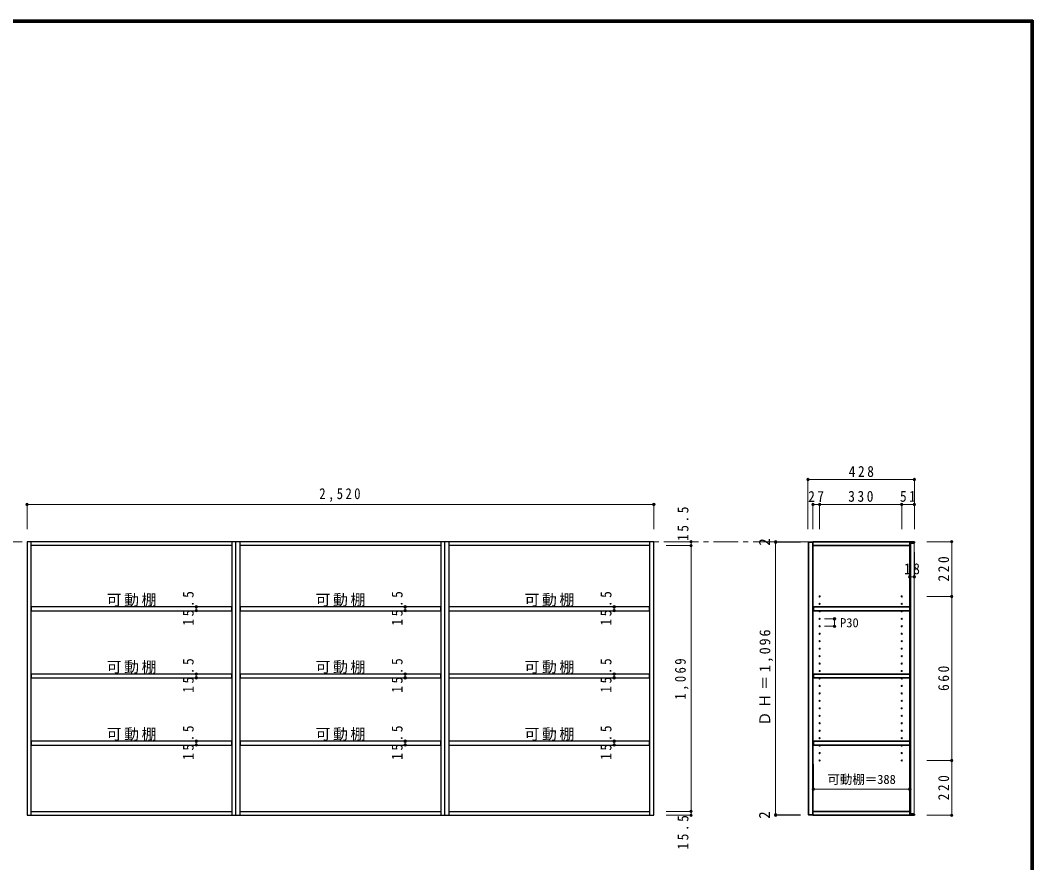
# Model space of a CAD drawing. Units: millimetres at full size, sheet at 1:20. Extents: x -4000 to 3800, y -2865 to 2783.
# Drawn here: x -272 to 3800, y -605 to 2783 of the extents above; entities that cross this region are included whole.
import ezdxf
from ezdxf.enums import TextEntityAlignment as Align

# ---------------------------------------------------------------- set-up
doc = ezdxf.new("R2010")
doc.units = ezdxf.units.MM
doc.header["$LTSCALE"] = 20
doc.header["$PDMODE"] = 32
doc.header["$PDSIZE"] = 10
doc.linetypes.add('CHAIN1', pattern=[8, 5, -1, 1, -1])
for name, color, linetype, lineweight in [('0-1_本体', 3, 'Continuous', 25), ('0-4_棚', 3, 'Continuous', 25), ('0-5_ダボ', 7, 'Continuous', 18), ('0-A_文字', 7, 'Continuous', 18), ('0-B_寸法', 7, 'Continuous', 9), ('1-2_扉', 2, 'Continuous', 35), ('F-1_枠', 6, 'Continuous', 40)]:
    doc.layers.add(name, color=color, linetype=linetype, lineweight=lineweight)
doc.styles.add('ＭＳ ゴシック', font='')
doc.styles.get('ＭＳ ゴシック').set_extended_font_data('MS Gothic')

msp = doc.modelspace()

# ---------------------------------------------------------------- linework, layer by layer
at = {"layer": '0-1_本体'}
for p, q in [((-228.5, 686.24), (-228.5, -413.76)), ((580.5, 670.74), (-228.5, 670.74)), ((580.5, -413.76), (580.5, 686.24)), ((611.5, 686.24), (611.5, -413.76)), ((1420.5, 670.74), (611.5, 670.74)), ((1420.5, -413.76), (1420.5, 686.24)), ((1451.5, 686.24), (1451.5, -413.76)), ((2260.5, 670.74), (1451.5, 670.74)), ((2260.5, -413.76), (2260.5, 686.24)), ((-228.5, -398.26), (580.5, -398.26)), ((611.5, -398.26), (1420.5, -398.26)), ((1451.5, -398.26), (2260.5, -398.26))]:
    msp.add_line(p, q, dxfattribs=at)
at = {"layer": '0-1_本体', "color": 2, "lineweight": 35}
for p, q in [((2916, 686.24), (3324, 686.24)), ((2916, 686.24), (2916, 670.74)), ((3306, 670.74), (2916, 670.74)), ((3306, -408.76), (3306, 681.24)), ((3306, 680.24), (3323.5, 680.24)), ((3308.5, -407.76), (3308.5, 680.24)), ((2916, -398.26), (3306, -398.26)), ((2916, -398.26), (2916, -413.76)), ((2916, -413.76), (3324, -413.76)), ((3306, -407.76), (3323.5, -407.76)), ((3306, -408.76), (3324, -408.76)), ((3324, -413.76), (3324, -408.76))]:
    msp.add_line(p, q, dxfattribs=at)
at = {"layer": '0-1_本体', "color": 7, "lineweight": 18}
msp.add_line((3323.5, 680.24), (3323.5, -407.76), dxfattribs=at)
at = {"layer": '0-1_本体'}
msp.add_lwpolyline([(-244, 686.24), (-244, -413.76), (596, -413.76), (596, 686.24)], close=True, dxfattribs=at)
for points in [[(596, -413.76), (1436, -413.76), (1436, 686.24), (596, 686.24)], [(1436, -413.76), (2276, -413.76), (2276, 686.24), (1436, 686.24)]]:
    msp.add_lwpolyline(points, dxfattribs=at)
at = {"layer": '0-1_本体', "color": 2, "lineweight": 35}
msp.add_lwpolyline([(3306, 681.24), (3324, 681.24), (3324, 686.24)], dxfattribs=at)
at = {"layer": '0-4_棚'}
for p, q in [((-227.5, 424.24), (-227.5, 408.74)), ((579.5, 424.24), (-227.5, 424.24)), ((-227.5, 408.74), (579.5, 408.74)), ((579.5, 408.74), (579.5, 424.24)), ((612.5, 424.24), (612.5, 408.74)), ((1419.5, 424.24), (612.5, 424.24)), ((612.5, 408.74), (1419.5, 408.74)), ((1419.5, 408.74), (1419.5, 424.24)), ((1452.5, 424.24), (1452.5, 408.74)), ((2259.5, 424.24), (1452.5, 424.24)), ((1452.5, 408.74), (2259.5, 408.74)), ((2259.5, 408.74), (2259.5, 424.24)), ((-227.5, 154.24), (-227.5, 138.74)), ((579.5, 154.24), (-227.5, 154.24)), ((-227.5, 138.74), (579.5, 138.74)), ((579.5, 138.74), (579.5, 154.24)), ((612.5, 154.24), (612.5, 138.74)), ((1419.5, 154.24), (612.5, 154.24)), ((612.5, 138.74), (1419.5, 138.74)), ((1419.5, 138.74), (1419.5, 154.24)), ((1452.5, 154.24), (1452.5, 138.74)), ((2259.5, 154.24), (1452.5, 154.24)), ((1452.5, 138.74), (2259.5, 138.74)), ((2259.5, 138.74), (2259.5, 154.24)), ((-227.5, -115.76), (-227.5, -131.26)), ((579.5, -115.76), (-227.5, -115.76)), ((579.5, -131.26), (579.5, -115.76)), ((612.5, -115.76), (612.5, -131.26)), ((1419.5, -115.76), (612.5, -115.76)), ((1419.5, -131.26), (1419.5, -115.76)), ((1452.5, -115.76), (1452.5, -131.26)), ((2259.5, -115.76), (1452.5, -115.76)), ((2259.5, -131.26), (2259.5, -115.76)), ((-227.5, -131.26), (579.5, -131.26)), ((612.5, -131.26), (1419.5, -131.26)), ((1452.5, -131.26), (2259.5, -131.26))]:
    msp.add_line(p, q, dxfattribs=at)
at = {"layer": '0-4_棚', "color": 2, "lineweight": 35}
for p, q in [((2918, 424.24), (3306, 424.24)), ((2918, 408.74), (2918, 424.24)), ((3306, 408.74), (2918, 408.74)), ((3306, 424.24), (3306, 408.74)), ((2918, 154.24), (3306, 154.24)), ((2918, 138.74), (2918, 154.24)), ((3306, 138.74), (2918, 138.74)), ((3306, 154.24), (3306, 138.74)), ((2918, -115.76), (3306, -115.76)), ((2918, -131.26), (2918, -115.76)), ((3306, -115.76), (3306, -131.26)), ((3306, -131.26), (2918, -131.26))]:
    msp.add_line(p, q, dxfattribs=at)
at = {"layer": '0-5_ダボ'}
for centre in [(2943, 466.24), (3273, 466.24), (2943, 436.24), (2943, 406.24), (3273, 436.24), (3273, 406.24), (2943, 376.24), (3273, 376.24), (2943, 346.24), (3273, 346.24), (2943, 316.24), (2943, 286.24), (3273, 316.24), (3273, 286.24), (2943, 256.24), (3273, 256.24), (2943, 226.24), (3273, 226.24), (2943, 196.24), (2943, 166.24), (3273, 196.24), (3273, 166.24), (2943, 136.24), (3273, 136.24), (2943, 106.24), (3273, 106.24), (2943, 76.24), (2943, 46.24), (3273, 76.24), (3273, 46.24), (2943, 16.24), (3273, 16.24), (2943, -13.76), (3273, -13.76), (2943, -43.76), (2943, -73.76), (3273, -43.76), (3273, -73.76), (2943, -103.76), (3273, -103.76), (2943, -133.76), (2943, -163.76), (3273, -133.76), (3273, -163.76), (2943, -193.76), (3273, -193.76)]:
    msp.add_circle(centre, 2.5, dxfattribs=at)
at = {"layer": '0-A_文字', "linetype": 'CHAIN1'}
msp.add_line((-3404, 686.24), (3324, 686.24), dxfattribs=at)
at = {"layer": '0-B_寸法', "color": 4}
for p, q in [((2896, 936.24), (3324, 936.24)), ((2896, 936.24), (2896, 736.24)), ((3324, 936.24), (3324, 736.24)), ((2276, 836.24), (-244, 836.24)), ((-244, 836.24), (-244, 736.24)), ((2276, 836.24), (2276, 736.24)), ((2916, 836.24), (2916, 736.24)), ((2916, 836.24), (2943, 836.24)), ((2943, 836.24), (3273, 836.24)), ((2943, 836.24), (2943, 736.24)), ((3273, 836.24), (3324, 836.24)), ((3273, 836.24), (3273, 736.24)), ((2426, 686.24), (2326, 686.24)), ((2426, 670.74), (2326, 670.74)), ((2426, 686.24), (2426, 670.74)), ((2426, 670.74), (2426, -398.26)), ((2766, 686.24), (2866, 686.24)), ((2766, 686.24), (2766, 684.24)), ((2766, 684.24), (2766, -411.76)), ((2766, 684.24), (2866, 684.24)), ((3474, 686.24), (3374, 686.24)), ((3474, 686.24), (3474, 466.24)), ((3306, 544.91), (3306, 644.91)), ((3324, 544.91), (3324, 644.91)), ((3306, 544.91), (3324, 544.91)), ((3474, 466.24), (3374, 466.24)), ((3474, 466.24), (3474, -193.76)), ((436.51, 424.24), (396.51, 424.24)), ((436.51, 408.74), (396.51, 408.74)), ((436.51, 408.74), (436.51, 424.24)), ((1276.51, 424.24), (1236.51, 424.24)), ((1276.51, 408.74), (1236.51, 408.74)), ((1276.51, 408.74), (1276.51, 424.24)), ((2116.51, 424.24), (2076.51, 424.24)), ((2116.51, 408.74), (2076.51, 408.74)), ((2116.51, 408.74), (2116.51, 424.24)), ((3003, 376.24), (2963, 376.24)), ((3003, 376.24), (3003, 346.24)), ((3003, 346.24), (2963, 346.24)), ((436.51, 154.24), (396.51, 154.24)), ((436.51, 138.74), (396.51, 138.74)), ((436.51, 154.24), (436.51, 138.74)), ((1276.51, 154.24), (1236.51, 154.24)), ((1276.51, 138.74), (1236.51, 138.74)), ((1276.51, 154.24), (1276.51, 138.74)), ((2116.51, 154.24), (2076.51, 154.24)), ((2116.51, 138.74), (2076.51, 138.74)), ((2116.51, 154.24), (2116.51, 138.74)), ((436.51, -115.76), (396.51, -115.76)), ((436.51, -131.26), (436.51, -115.76)), ((1276.51, -115.76), (1236.51, -115.76)), ((1276.51, -131.26), (1276.51, -115.76)), ((2116.51, -115.76), (2076.51, -115.76)), ((2116.51, -131.26), (2116.51, -115.76)), ((436.51, -131.26), (396.51, -131.26)), ((1276.51, -131.26), (1236.51, -131.26)), ((2116.51, -131.26), (2076.51, -131.26)), ((3474, -193.76), (3374, -193.76)), ((3474, -193.76), (3474, -413.76)), ((2918, -308.76), (2918, -208.76)), ((3306, -308.76), (3306, -208.76)), ((2918, -308.76), (3306, -308.76)), ((2426, -398.26), (2326, -398.26)), ((2426, -398.26), (2426, -413.76)), ((2426, -413.76), (2326, -413.76)), ((2766, -411.76), (2766, -413.76)), ((2766, -411.76), (2866, -411.76)), ((2766, -413.76), (2866, -413.76)), ((3474, -413.76), (3374, -413.76))]:
    msp.add_line(p, q, dxfattribs=at)
at = {"layer": '0-B_寸法'}
for p in [(2896, 936.24), (3324, 936.24), (-244, 836.24), (2276, 836.24), (2916, 836.24), (2943, 836.24), (3273, 836.24), (3324, 836.24), (2426, 686.24), (2426, 670.74), (2766, 686.24), (2766, 684.24), (3474, 686.24), (3306, 544.91), (3324, 544.91), (3474, 466.24), (436.51, 424.24), (436.51, 408.74), (1276.51, 424.24), (1276.51, 408.74), (2116.51, 424.24), (2116.51, 408.74), (3003, 376.24), (3003, 346.24), (436.51, 154.24), (436.51, 138.74), (1276.51, 154.24), (1276.51, 138.74), (2116.51, 154.24), (2116.51, 138.74), (436.51, -115.76), (1276.51, -115.76), (2116.51, -115.76), (436.51, -131.26), (1276.51, -131.26), (2116.51, -131.26), (3474, -193.76), (2918, -308.76), (3306, -308.76), (2426, -398.26), (2766, -411.76), (2426, -413.76), (2766, -413.76), (3474, -413.76)]:
    msp.add_point(p, dxfattribs=at)
at = {"layer": '1-2_扉'}
msp.add_line((2916, 684.24), (2916, -411.76), dxfattribs=at)
msp.add_lwpolyline([(2916, 684.24), (2898, 684.24), (2898, -411.76), (2916, -411.76)], dxfattribs=at)
at = {"layer": 'F-1_枠'}
for p, q in [((-4000, 2783.33), (3800, 2783.33)), ((-4000, 2780), (3800, 2780)), ((-4000, 2776.67), (3800, 2776.67)), ((3793.33, 2783.33), (3793.33, -2796.67)), ((3796.67, 2783.33), (3796.67, -2796.67)), ((3800, 2783.33), (3800, -2796.67))]:
    msp.add_line(p, q, dxfattribs=at)

# ---------------------------------------------------------------- texts
at = {"layer": '0-A_文字', "char_height": 43.99, "attachment_point": 7, "style": 'ＭＳ ゴシック'}
for insert in [(76, 425.74), (916, 425.74), (1756, 425.74), (76, 155.74), (916, 155.74), (1756, 155.74), (76, -114.26), (916, -114.26), (1756, -114.26)]:
    msp.add_mtext('\\T1.17;可動棚', dxfattribs=dict(at, insert=insert))
at = {"layer": '0-B_寸法', "style": 'ＭＳ ゴシック'}
for p in [(2756, 670.24), (2756, -427.76)]:
    msp.add_text('2', height=43.99, rotation=90, dxfattribs=at).set_placement(p, align=Align.BOTTOM_LEFT)
for s, p in [('P30', (3025.23, 331.24)), ('可動棚＝388', (2974.5, -298.76))]:
    msp.add_text(s, height=36.66, dxfattribs=at).set_placement(p, align=Align.BOTTOM_LEFT)
at = {"layer": '0-B_寸法', "char_height": 43.99, "attachment_point": 7, "style": 'ＭＳ ゴシック'}
for s, insert in [('\\T1.38;\\W0.9;428', (3060, 946.24)), ('\\T1.38;\\W0.85;2,520', (931, 846.24)), ('\\T1.36;\\W0.9;27', (2897, 846.24)), ('\\T1.38;\\W0.9;330', (3058, 846.24)), ('\\T1.36;\\W0.9;51', (3266, 846.24)), ('\\T1.36;\\W0.9;18', (3282.5, 554.91))]:
    msp.add_mtext(s, dxfattribs=dict(at, insert=insert))
at = {"layer": '0-B_寸法', "char_height": 43.99, "attachment_point": 7, "rotation": 90, "style": 'ＭＳ ゴシック'}
for s, insert in [('\\T1.38;\\W0.9;15.5', (2416, 689.24)), ('\\T1.38;\\W0.9;220', (3464, 526.24)), ('\\T1.38;\\W0.9;15.5', (426.51, 348.99)), ('\\T1.38;\\W0.9;15.5', (1266.51, 348.99)), ('\\T1.38;\\W0.9;15.5', (2106.51, 348.99)), ('\\T1.26;\\W0.95;ＤＨ＝1,096', (2756, -53.76)), ('\\T1.38;\\W0.9;15.5', (426.51, 78.99)), ('\\T1.38;\\W0.9;15.5', (1266.51, 78.99)), ('\\T1.38;\\W0.9;15.5', (2106.51, 78.99)), ('\\T1.38;\\W0.85;1,069', (2416, 51.24)), ('\\T1.38;\\W0.9;660', (3464, 86.24)), ('\\T1.38;\\W0.9;15.5', (426.51, -191.01)), ('\\T1.38;\\W0.9;15.5', (1266.51, -191.01)), ('\\T1.38;\\W0.9;15.5', (2106.51, -191.01)), ('\\T1.38;\\W0.9;220', (3464, -353.76)), ('\\T1.38;\\W0.9;15.5', (2416, -551.76))]:
    msp.add_mtext(s, dxfattribs=dict(at, insert=insert))

doc.saveas('drawing.dxf')
